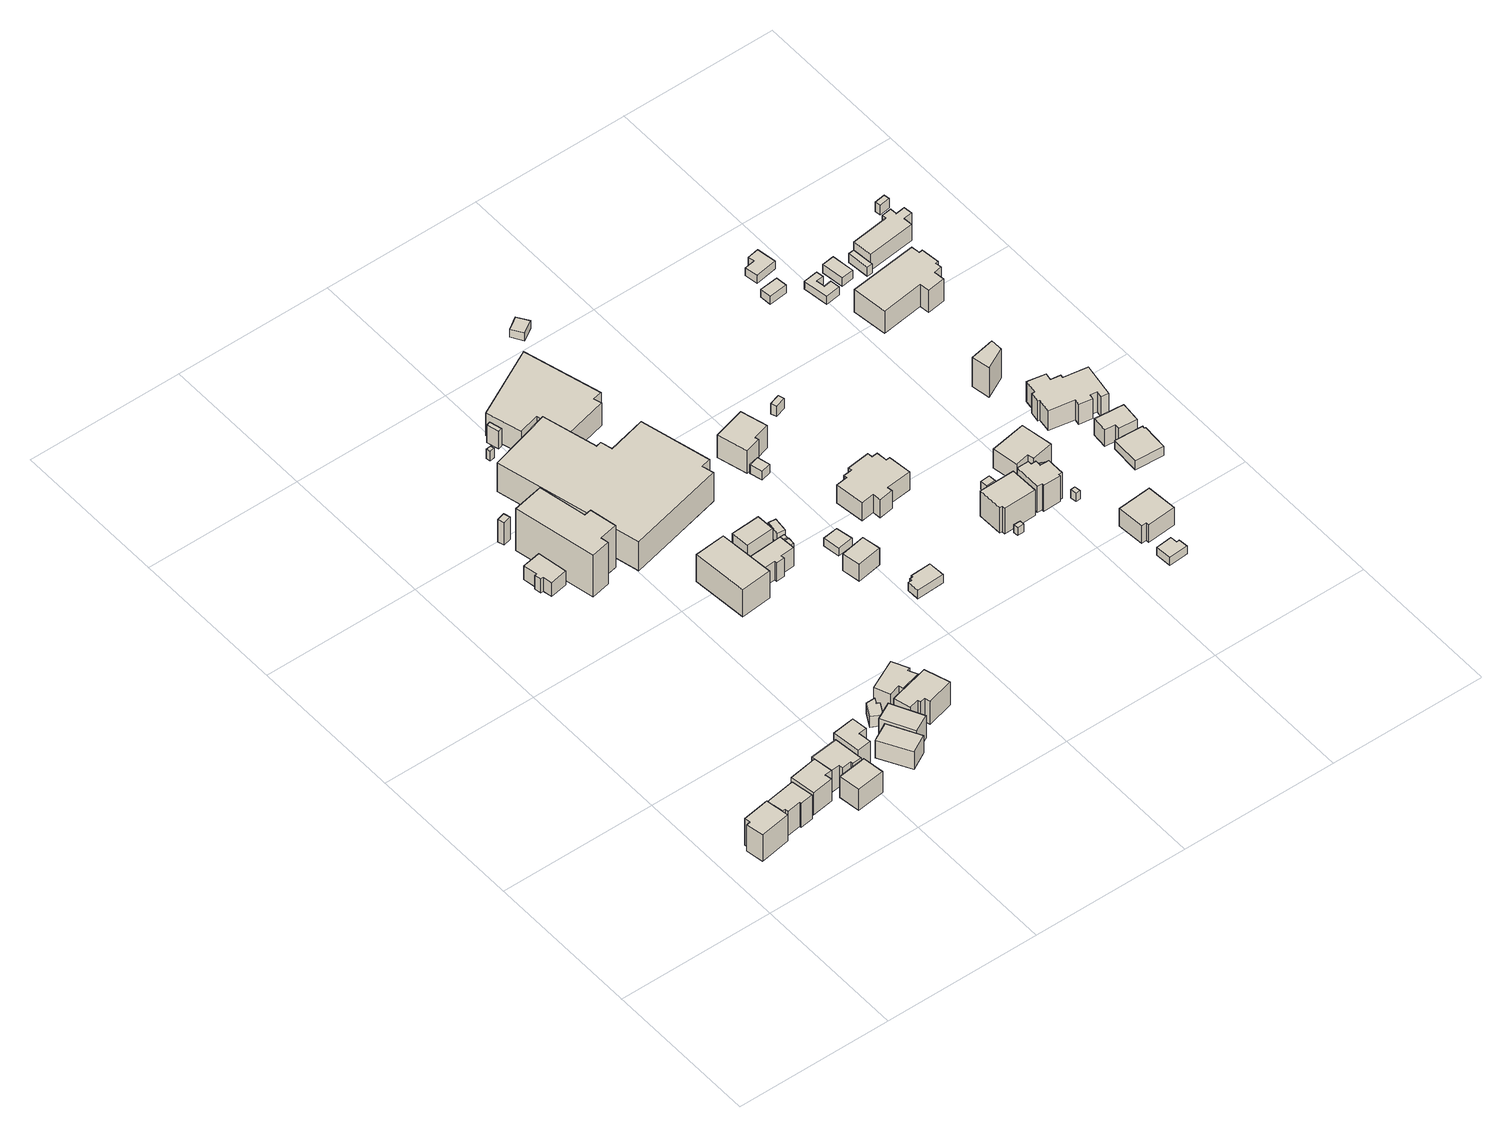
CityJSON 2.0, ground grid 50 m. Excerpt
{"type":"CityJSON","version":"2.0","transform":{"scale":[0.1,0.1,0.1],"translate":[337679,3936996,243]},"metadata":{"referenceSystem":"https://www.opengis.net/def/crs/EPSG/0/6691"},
"CityObjects":{
"building1":{"type":"Building","attributes":{"usage":"411","measuredHeight":10.7,"storeysAboveGround":2,"BuildingIDAttribute.prefecture":"14","BuildingIDAttribute.city":"14151","BuildingDetailAttribute.totalFloorArea":100.73,"BuildingDetailAttribute.buildingFootprintArea":50.36,"BuildingDetailAttribute.buildingStructureType":"601","BuildingDetailAttribute.buildingStructureOrgType":"1","BuildingDetailAttribute.orgUsage":"10","BuildingDetailAttribute.surveyYear":2015},"geometry":[{"type":"Solid","lod":"1","boundaries":[[[[0,1,2,3,4,5]],[[4,6,7,5]],[[3,8,6,4]],[[2,9,8,3]],[[1,10,9,2]],[[0,11,10,1]],[[5,7,11,0]],[[6,8,9,10,11,7]]]]}]},
"building2":{"type":"Building","attributes":{"usage":"411","measuredHeight":9.9,"storeysAboveGround":2,"BuildingIDAttribute.prefecture":"14","BuildingIDAttribute.city":"14151","BuildingDetailAttribute.totalFloorArea":89.18,"BuildingDetailAttribute.buildingFootprintArea":44.59,"BuildingDetailAttribute.buildingStructureType":"610","BuildingDetailAttribute.buildingStructureOrgType":"2","BuildingDetailAttribute.orgUsage":"10","BuildingDetailAttribute.surveyYear":2015},"geometry":[{"type":"Solid","lod":"1","boundaries":[[[[12,13,14,15,16,17,18,19]],[[18,20,21,19]],[[17,22,20,18]],[[16,23,22,17]],[[15,24,23,16]],[[14,25,24,15]],[[13,26,25,14]],[[12,27,26,13]],[[19,21,27,12]],[[20,22,23,24,25,26,27,21]]]]}]},
"building3":{"type":"Building","attributes":{"usage":"413","measuredHeight":9,"storeysAboveGround":2,"BuildingIDAttribute.prefecture":"14","BuildingIDAttribute.city":"14151","BuildingDetailAttribute.totalFloorArea":99.79,"BuildingDetailAttribute.buildingFootprintArea":49.89,"BuildingDetailAttribute.buildingStructureType":"610","BuildingDetailAttribute.buildingStructureOrgType":"2","BuildingDetailAttribute.orgUsage":"30","BuildingDetailAttribute.surveyYear":2015},"geometry":[{"type":"Solid","lod":"1","boundaries":[[[[28,29,30,31,32,33]],[[32,34,35,33]],[[31,36,34,32]],[[30,37,36,31]],[[29,38,37,30]],[[28,39,38,29]],[[33,35,39,28]],[[34,36,37,38,39,35]]]]}]},
"building4":{"type":"Building","attributes":{"usage":"411","measuredHeight":8.7,"storeysAboveGround":2,"BuildingIDAttribute.prefecture":"14","BuildingIDAttribute.city":"14151","BuildingDetailAttribute.totalFloorArea":104.17,"BuildingDetailAttribute.buildingFootprintArea":52.08,"BuildingDetailAttribute.buildingStructureType":"601","BuildingDetailAttribute.buildingStructureOrgType":"1","BuildingDetailAttribute.orgUsage":"10","BuildingDetailAttribute.surveyYear":2015},"geometry":[{"type":"Solid","lod":"1","boundaries":[[[[40,41,42,43]],[[42,44,45,43]],[[41,46,44,42]],[[40,47,46,41]],[[43,45,47,40]],[[44,46,47,45]]]]}]},
"building5":{"type":"Building","attributes":{"usage":"411","measuredHeight":9.7,"storeysAboveGround":2,"BuildingIDAttribute.prefecture":"14","BuildingIDAttribute.city":"14151","BuildingDetailAttribute.totalFloorArea":85.14,"BuildingDetailAttribute.buildingFootprintArea":42.57,"BuildingDetailAttribute.buildingStructureType":"610","BuildingDetailAttribute.buildingStructureOrgType":"2","BuildingDetailAttribute.orgUsage":"10","BuildingDetailAttribute.surveyYear":2015},"geometry":[{"type":"Solid","lod":"1","boundaries":[[[[48,49,50,51,52,53,54,55]],[[54,56,57,55]],[[53,58,56,54]],[[52,59,58,53]],[[51,60,59,52]],[[50,61,60,51]],[[49,62,61,50]],[[48,63,62,49]],[[55,57,63,48]],[[56,58,59,60,61,62,63,57]]]]}]},
"building6":{"type":"Building","attributes":{"usage":"411","measuredHeight":9.2,"storeysAboveGround":2,"BuildingIDAttribute.prefecture":"14","BuildingIDAttribute.city":"14151","BuildingDetailAttribute.totalFloorArea":91.06,"BuildingDetailAttribute.buildingFootprintArea":45.53,"BuildingDetailAttribute.buildingStructureType":"601","BuildingDetailAttribute.buildingStructureOrgType":"1","BuildingDetailAttribute.orgUsage":"10","BuildingDetailAttribute.surveyYear":2015},"geometry":[{"type":"Solid","lod":"1","boundaries":[[[[64,65,66,67,68,69]],[[68,70,71,69]],[[67,72,70,68]],[[66,73,72,67]],[[65,74,73,66]],[[64,75,74,65]],[[69,71,75,64]],[[70,72,73,74,75,71]]]]}]},
"building7":{"type":"Building","attributes":{"usage":"411","measuredHeight":8,"storeysAboveGround":2,"BuildingIDAttribute.prefecture":"14","BuildingIDAttribute.city":"14151","BuildingDetailAttribute.totalFloorArea":101.43,"BuildingDetailAttribute.buildingFootprintArea":50.72,"BuildingDetailAttribute.buildingStructureType":"610","BuildingDetailAttribute.buildingStructureOrgType":"2","BuildingDetailAttribute.orgUsage":"10","BuildingDetailAttribute.surveyYear":2015},"geometry":[{"type":"Solid","lod":"1","boundaries":[[[[76,77,78,79]],[[78,80,81,79]],[[77,82,80,78]],[[76,83,82,77]],[[79,81,83,76]],[[80,82,83,81]]]]}]},
"building8":{"type":"Building","attributes":{"usage":"411","measuredHeight":9.3,"storeysAboveGround":2,"BuildingIDAttribute.prefecture":"14","BuildingIDAttribute.city":"14151","BuildingDetailAttribute.totalFloorArea":111.02,"BuildingDetailAttribute.buildingFootprintArea":55.51,"BuildingDetailAttribute.buildingStructureType":"610","BuildingDetailAttribute.buildingStructureOrgType":"2","BuildingDetailAttribute.orgUsage":"10","BuildingDetailAttribute.surveyYear":2015,"BuildingLandSlideRiskAttribute.description":"1","BuildingLandSlideRiskAttribute.areaType":"1"},"geometry":[{"type":"Solid","lod":"1","boundaries":[[[[84,85,86,87]],[[86,88,89,87]],[[85,90,88,86]],[[84,91,90,85]],[[87,89,91,84]],[[88,90,91,89]]]]}]},
"building9":{"type":"Building","attributes":{"measuredHeight":4.5,"BuildingIDAttribute.prefecture":"14","BuildingIDAttribute.city":"14151","BuildingDetailAttribute.surveyYear":2015},"geometry":[{"type":"Solid","lod":"1","boundaries":[[[[92,93,94,95,96,97]],[[96,98,99,97]],[[95,100,98,96]],[[94,101,100,95]],[[93,102,101,94]],[[92,103,102,93]],[[97,99,103,92]],[[98,100,101,102,103,99]]]]}]},
"building10":{"type":"Building","attributes":{"usage":"431","measuredHeight":10,"storeysAboveGround":1,"BuildingIDAttribute.prefecture":"14","BuildingIDAttribute.city":"14151","BuildingDetailAttribute.totalFloorArea":45.67,"BuildingDetailAttribute.buildingFootprintArea":45.67,"BuildingDetailAttribute.buildingStructureType":"610","BuildingDetailAttribute.buildingStructureOrgType":"2","BuildingDetailAttribute.orgUsage":"142","BuildingDetailAttribute.surveyYear":2015},"geometry":[{"type":"Solid","lod":"1","boundaries":[[[[104,105,106,107,108,109,110,111]],[[110,112,113,111]],[[109,114,112,110]],[[108,115,114,109]],[[107,116,115,108]],[[106,117,116,107]],[[105,118,117,106]],[[104,119,118,105]],[[111,113,119,104]],[[112,114,115,116,117,118,119,113]]]]}]},
"building11":{"type":"Building","attributes":{"usage":"411","measuredHeight":10.1,"storeysAboveGround":2,"BuildingIDAttribute.prefecture":"14","BuildingIDAttribute.city":"14151","BuildingDetailAttribute.totalFloorArea":167.02,"BuildingDetailAttribute.buildingFootprintArea":83.51,"BuildingDetailAttribute.buildingStructureType":"610","BuildingDetailAttribute.buildingStructureOrgType":"2","BuildingDetailAttribute.orgUsage":"10","BuildingDetailAttribute.surveyYear":2015,"BuildingLandSlideRiskAttribute.description":"1","BuildingLandSlideRiskAttribute.areaType":"1"},"geometry":[{"type":"Solid","lod":"1","boundaries":[[[[120,121,122,123,124,125,126,127]],[[126,128,129,127]],[[125,130,128,126]],[[124,131,130,125]],[[123,132,131,124]],[[122,133,132,123]],[[121,134,133,122]],[[120,135,134,121]],[[127,129,135,120]],[[128,130,131,132,133,134,135,129]]]]}]},
"building12":{"type":"Building","attributes":{"measuredHeight":8.8,"BuildingIDAttribute.prefecture":"14","BuildingIDAttribute.city":"14151","BuildingDetailAttribute.surveyYear":2015,"BuildingLandSlideRiskAttribute.description":"1","BuildingLandSlideRiskAttribute.areaType":"1"},"geometry":[{"type":"Solid","lod":"1","boundaries":[[[[136,137,138,139]],[[138,140,141,139]],[[137,142,140,138]],[[136,143,142,137]],[[139,141,143,136]],[[140,142,143,141]]]]}]},
"building13":{"type":"Building","attributes":{"usage":"411","measuredHeight":10,"storeysAboveGround":2,"BuildingIDAttribute.prefecture":"14","BuildingIDAttribute.city":"14151","BuildingDetailAttribute.totalFloorArea":88.07,"BuildingDetailAttribute.buildingFootprintArea":44.03,"BuildingDetailAttribute.buildingStructureType":"610","BuildingDetailAttribute.buildingStructureOrgType":"2","BuildingDetailAttribute.orgUsage":"10","BuildingDetailAttribute.surveyYear":2015},"geometry":[{"type":"Solid","lod":"1","boundaries":[[[[144,145,146,147,148,149,150,151]],[[150,152,153,151]],[[149,154,152,150]],[[148,155,154,149]],[[147,156,155,148]],[[146,157,156,147]],[[145,158,157,146]],[[144,159,158,145]],[[151,153,159,144]],[[152,154,155,156,157,158,159,153]]]]}]},
"building14":{"type":"Building","attributes":{"usage":"441","measuredHeight":17.7,"storeysAboveGround":4,"BuildingIDAttribute.prefecture":"14","BuildingIDAttribute.city":"14151","BuildingDetailAttribute.totalFloorArea":921.94,"BuildingDetailAttribute.buildingFootprintArea":230.49,"BuildingDetailAttribute.buildingStructureType":"610","BuildingDetailAttribute.buildingStructureOrgType":"2","BuildingDetailAttribute.orgUsage":"160","BuildingDetailAttribute.surveyYear":2015,"BuildingLandSlideRiskAttribute.description":"1","BuildingLandSlideRiskAttribute.areaType":"1"},"geometry":[{"type":"Solid","lod":"1","boundaries":[[[[160,161,162,163,164,165,166,167]],[[166,168,169,167]],[[165,170,168,166]],[[164,171,170,165]],[[163,172,171,164]],[[162,173,172,163]],[[161,174,173,162]],[[160,175,174,161]],[[167,169,175,160]],[[168,170,171,172,173,174,175,169]]]]}]},
"building15":{"type":"Building","attributes":{"usage":"401","measuredHeight":10.8,"storeysAboveGround":3,"BuildingIDAttribute.prefecture":"14","BuildingIDAttribute.city":"14151","BuildingDetailAttribute.totalFloorArea":438.81,"BuildingDetailAttribute.buildingFootprintArea":146.27,"BuildingDetailAttribute.buildingStructureType":"610","BuildingDetailAttribute.buildingStructureOrgType":"2","BuildingDetailAttribute.orgUsage":"61","BuildingDetailAttribute.surveyYear":2015},"geometry":[{"type":"Solid","lod":"1","boundaries":[[[[176,177,178,179]],[[178,180,181,179]],[[177,182,180,178]],[[176,183,182,177]],[[179,181,183,176]],[[180,182,183,181]]]]}]},
"building16":{"type":"Building","attributes":{"measuredHeight":4.2,"BuildingIDAttribute.prefecture":"14","BuildingIDAttribute.city":"14151","BuildingDetailAttribute.surveyYear":2015,"BuildingLandSlideRiskAttribute.description":"1","BuildingLandSlideRiskAttribute.areaType":"1"},"geometry":[{"type":"Solid","lod":"1","boundaries":[[[[184,185,186,187]],[[186,188,189,187]],[[185,190,188,186]],[[184,191,190,185]],[[187,189,191,184]],[[188,190,191,189]]]]}]},
"building17":{"type":"Building","attributes":{"measuredHeight":8.8,"BuildingIDAttribute.prefecture":"14","BuildingIDAttribute.city":"14151","BuildingDetailAttribute.surveyYear":2015},"geometry":[{"type":"Solid","lod":"1","boundaries":[[[[192,193,194,195]],[[194,196,197,195]],[[193,198,196,194]],[[192,199,198,193]],[[195,197,199,192]],[[196,198,199,197]]]]}]},
"building18":{"type":"Building","attributes":{"usage":"411","measuredHeight":7.6,"storeysAboveGround":2,"BuildingIDAttribute.prefecture":"14","BuildingIDAttribute.city":"14151","BuildingDetailAttribute.totalFloorArea":85.83,"BuildingDetailAttribute.buildingFootprintArea":42.91,"BuildingDetailAttribute.buildingStructureType":"601","BuildingDetailAttribute.buildingStructureOrgType":"1","BuildingDetailAttribute.orgUsage":"10","BuildingDetailAttribute.surveyYear":2015},"geometry":[{"type":"Solid","lod":"1","boundaries":[[[[200,201,202,203,204,205,206,207]],[[206,208,209,207]],[[205,210,208,206]],[[204,211,210,205]],[[203,212,211,204]],[[202,213,212,203]],[[201,214,213,202]],[[200,215,214,201]],[[207,209,215,200]],[[208,210,211,212,213,214,215,209]]]]}]},
"building19":{"type":"Building","attributes":{"measuredHeight":8.9,"BuildingIDAttribute.prefecture":"14","BuildingIDAttribute.city":"14151","BuildingDetailAttribute.surveyYear":2015,"BuildingLandSlideRiskAttribute.description":"1","BuildingLandSlideRiskAttribute.areaType":"1"},"geometry":[{"type":"Solid","lod":"1","boundaries":[[[[216,217,218,219]],[[218,220,221,219]],[[217,222,220,218]],[[216,223,222,217]],[[219,221,223,216]],[[220,222,223,221]]]]}]},
"building20":{"type":"Building","attributes":{"usage":"431","measuredHeight":11.7,"storeysAboveGround":1,"BuildingIDAttribute.prefecture":"14","BuildingIDAttribute.city":"14151","BuildingDetailAttribute.totalFloorArea":1142.82,"BuildingDetailAttribute.buildingFootprintArea":1142.82,"BuildingDetailAttribute.buildingStructureType":"610","BuildingDetailAttribute.buildingStructureOrgType":"2","BuildingDetailAttribute.orgUsage":"143","BuildingDetailAttribute.surveyYear":2015,"BuildingLandSlideRiskAttribute.description":"1","BuildingLandSlideRiskAttribute.areaType":"1"},"geometry":[{"type":"Solid","lod":"1","boundaries":[[[[224,225,226,227,228,229,230,231,232,233]],[[232,234,235,233]],[[231,236,234,232]],[[230,237,236,231]],[[229,238,237,230]],[[228,239,238,229]],[[227,240,239,228]],[[226,241,240,227]],[[225,242,241,226]],[[224,243,242,225]],[[233,235,243,224]],[[234,236,237,238,239,240,241,242,243,235]]]]}]},
"building21":{"type":"Building","attributes":{"usage":"411","measuredHeight":7.9,"storeysAboveGround":1,"BuildingIDAttribute.prefecture":"14","BuildingIDAttribute.city":"14151","BuildingDetailAttribute.totalFloorArea":42.5,"BuildingDetailAttribute.buildingFootprintArea":42.5,"BuildingDetailAttribute.buildingStructureType":"601","BuildingDetailAttribute.buildingStructureOrgType":"1","BuildingDetailAttribute.orgUsage":"10","BuildingDetailAttribute.surveyYear":2015},"geometry":[{"type":"Solid","lod":"1","boundaries":[[[[244,245,246,247]],[[246,248,249,247]],[[245,250,248,246]],[[244,251,250,245]],[[247,249,251,244]],[[248,250,251,249]]]]}]},
"building22":{"type":"Building","attributes":{"BuildingIDAttribute.prefecture":"14","BuildingIDAttribute.city":"14151","BuildingDetailAttribute.surveyYear":2015},"geometry":[{"type":"Solid","lod":"1","boundaries":[[[[252,253,254,255]],[[254,256,257,255]],[[253,258,256,254]],[[252,259,258,253]],[[255,257,259,252]],[[256,258,259,257]]]]}]},
"building23":{"type":"Building","attributes":{"BuildingIDAttribute.prefecture":"14","BuildingIDAttribute.city":"14151","BuildingDetailAttribute.surveyYear":2015},"geometry":[{"type":"Solid","lod":"1","boundaries":[[[[260,261,262,263]],[[262,264,265,263]],[[261,266,264,262]],[[260,267,266,261]],[[263,265,267,260]],[[264,266,267,265]]]]}]},
"building24":{"type":"Building","attributes":{"measuredHeight":5.2,"BuildingIDAttribute.prefecture":"14","BuildingIDAttribute.city":"14151","BuildingDetailAttribute.surveyYear":2015},"geometry":[{"type":"Solid","lod":"1","boundaries":[[[[268,269,270,271]],[[270,272,273,271]],[[269,274,272,270]],[[268,275,274,269]],[[271,273,275,268]],[[272,274,275,273]]]]}]},
"building25":{"type":"Building","attributes":{"usage":"411","measuredHeight":3.6,"storeysAboveGround":1,"BuildingIDAttribute.prefecture":"14","BuildingIDAttribute.city":"14151","BuildingDetailAttribute.totalFloorArea":36.53,"BuildingDetailAttribute.buildingFootprintArea":36.53,"BuildingDetailAttribute.buildingStructureType":"601","BuildingDetailAttribute.buildingStructureOrgType":"1","BuildingDetailAttribute.orgUsage":"10","BuildingDetailAttribute.surveyYear":2015},"geometry":[{"type":"Solid","lod":"1","boundaries":[[[[276,277,278,279,280,281,282,283]],[[282,284,285,283]],[[281,286,284,282]],[[280,287,286,281]],[[279,288,287,280]],[[278,289,288,279]],[[277,290,289,278]],[[276,291,290,277]],[[283,285,291,276]],[[284,286,287,288,289,290,291,285]]]]}]},
"building26":{"type":"Building","attributes":{"usage":"411","measuredHeight":7.6,"storeysAboveGround":2,"BuildingIDAttribute.prefecture":"14","BuildingIDAttribute.city":"14151","BuildingDetailAttribute.totalFloorArea":78.96,"BuildingDetailAttribute.buildingFootprintArea":39.48,"BuildingDetailAttribute.buildingStructureType":"601","BuildingDetailAttribute.buildingStructureOrgType":"1","BuildingDetailAttribute.orgUsage":"10","BuildingDetailAttribute.surveyYear":2015},"geometry":[{"type":"Solid","lod":"1","boundaries":[[[[292,293,294,295]],[[294,296,297,295]],[[293,298,296,294]],[[292,299,298,293]],[[295,297,299,292]],[[296,298,299,297]]]]}]},
"building27":{"type":"Building","attributes":{"usage":"431","measuredHeight":9.4,"storeysAboveGround":1,"BuildingIDAttribute.prefecture":"14","BuildingIDAttribute.city":"14151","BuildingDetailAttribute.totalFloorArea":430.38,"BuildingDetailAttribute.buildingFootprintArea":430.38,"BuildingDetailAttribute.buildingStructureType":"610","BuildingDetailAttribute.buildingStructureOrgType":"2","BuildingDetailAttribute.orgUsage":"143","BuildingDetailAttribute.surveyYear":2015,"BuildingLandSlideRiskAttribute.description":"1","BuildingLandSlideRiskAttribute.areaType":"1"},"geometry":[{"type":"Solid","lod":"1","boundaries":[[[[300,301,302,303,304,305,306,307]],[[306,308,309,307]],[[305,310,308,306]],[[304,311,310,305]],[[303,312,311,304]],[[302,313,312,303]],[[301,314,313,302]],[[300,315,314,301]],[[307,309,315,300]],[[308,310,311,312,313,314,315,309]]]]}]},
"building28":{"type":"Building","attributes":{"BuildingIDAttribute.prefecture":"14","BuildingIDAttribute.city":"14151","BuildingDetailAttribute.surveyYear":2015},"geometry":[{"type":"Solid","lod":"1","boundaries":[[[[316,317,318,319]],[[318,320,321,319]],[[317,322,320,318]],[[316,323,322,317]],[[319,321,323,316]],[[320,322,323,321]]]]}]},
"building29":{"type":"Building","attributes":{"measuredHeight":3.4,"BuildingIDAttribute.prefecture":"14","BuildingIDAttribute.city":"14151","BuildingDetailAttribute.surveyYear":2015},"geometry":[{"type":"Solid","lod":"1","boundaries":[[[[324,325,326,327]],[[326,328,329,327]],[[325,330,328,326]],[[324,331,330,325]],[[327,329,331,324]],[[328,330,331,329]]]]}]},
"building30":{"type":"Building","attributes":{"usage":"411","measuredHeight":9.5,"storeysAboveGround":2,"BuildingIDAttribute.prefecture":"14","BuildingIDAttribute.city":"14151","BuildingDetailAttribute.totalFloorArea":135.1,"BuildingDetailAttribute.buildingFootprintArea":67.55,"BuildingDetailAttribute.buildingStructureType":"601","BuildingDetailAttribute.buildingStructureOrgType":"1","BuildingDetailAttribute.orgUsage":"10","BuildingDetailAttribute.surveyYear":2015},"geometry":[{"type":"Solid","lod":"1","boundaries":[[[[332,333,334,335,336,337]],[[336,338,339,337]],[[335,340,338,336]],[[334,341,340,335]],[[333,342,341,334]],[[332,343,342,333]],[[337,339,343,332]],[[338,340,341,342,343,339]]]]}]},
"building31":{"type":"Building","attributes":{"usage":"411","measuredHeight":9.2,"storeysAboveGround":2,"BuildingIDAttribute.prefecture":"14","BuildingIDAttribute.city":"14151","BuildingDetailAttribute.totalFloorArea":269.36,"BuildingDetailAttribute.buildingFootprintArea":134.68,"BuildingDetailAttribute.buildingStructureType":"601","BuildingDetailAttribute.buildingStructureOrgType":"1","BuildingDetailAttribute.orgUsage":"10","BuildingDetailAttribute.surveyYear":2015},"geometry":[{"type":"Solid","lod":"1","boundaries":[[[[344,345,346,347,348,349,350,351,352,353,354,355,356,357,358,359]],[[358,360,361,359]],[[357,362,360,358]],[[356,363,362,357]],[[355,364,363,356]],[[354,365,364,355]],[[353,366,365,354]],[[352,367,366,353]],[[351,368,367,352]],[[350,369,368,351]],[[349,370,369,350]],[[348,371,370,349]],[[347,372,371,348]],[[346,373,372,347]],[[345,374,373,346]],[[344,375,374,345]],[[359,361,375,344]],[[360,362,363,364,365,366,367,368,369,370,371,372,373,374,375,361]]]]}]},
"building32":{"type":"Building","attributes":{"BuildingIDAttribute.prefecture":"14","BuildingIDAttribute.city":"14151","BuildingDetailAttribute.surveyYear":2015,"BuildingLandSlideRiskAttribute.description":"1","BuildingLandSlideRiskAttribute.areaType":"1"},"geometry":[{"type":"Solid","lod":"1","boundaries":[[[[376,377,378,379]],[[378,380,381,379]],[[377,382,380,378]],[[376,383,382,377]],[[379,381,383,376]],[[380,382,383,381]]]]}]},
"building33":{"type":"Building","attributes":{"BuildingIDAttribute.prefecture":"14","BuildingIDAttribute.city":"14151","BuildingDetailAttribute.surveyYear":2015},"geometry":[{"type":"Solid","lod":"1","boundaries":[[[[384,385,386,387]],[[386,388,389,387]],[[385,390,388,386]],[[384,391,390,385]],[[387,389,391,384]],[[388,390,391,389]]]]}]},
"building34":{"type":"Building","attributes":{"usage":"411","measuredHeight":11.6,"storeysAboveGround":2,"BuildingIDAttribute.prefecture":"14","BuildingIDAttribute.city":"14151","BuildingDetailAttribute.totalFloorArea":129.43,"BuildingDetailAttribute.buildingFootprintArea":64.72,"BuildingDetailAttribute.buildingStructureType":"601","BuildingDetailAttribute.buildingStructureOrgType":"1","BuildingDetailAttribute.orgUsage":"10","BuildingDetailAttribute.surveyYear":2015},"geometry":[{"type":"Solid","lod":"1","boundaries":[[[[392,393,394,395,396,397]],[[396,398,399,397]],[[395,400,398,396]],[[394,401,400,395]],[[393,402,401,394]],[[392,403,402,393]],[[397,399,403,392]],[[398,400,401,402,403,399]]]]}]},
"building35":{"type":"Building","attributes":{"measuredHeight":4.1,"BuildingIDAttribute.prefecture":"14","BuildingIDAttribute.city":"14151","BuildingDetailAttribute.surveyYear":2015},"geometry":[{"type":"Solid","lod":"1","boundaries":[[[[404,405,406,407]],[[406,408,409,407]],[[405,410,408,406]],[[404,411,410,405]],[[407,409,411,404]],[[408,410,411,409]]]]}]},
"building36":{"type":"Building","attributes":{"BuildingIDAttribute.prefecture":"14","BuildingIDAttribute.city":"14151","BuildingDetailAttribute.surveyYear":2015},"geometry":[{"type":"Solid","lod":"1","boundaries":[[[[412,413,414,415]],[[414,416,417,415]],[[413,418,416,414]],[[412,419,418,413]],[[415,417,419,412]],[[416,418,419,417]]]]}]},
"building37":{"type":"Building","attributes":{"BuildingIDAttribute.prefecture":"14","BuildingIDAttribute.city":"14151","BuildingDetailAttribute.surveyYear":2015},"geometry":[{"type":"Solid","lod":"1","boundaries":[[[[420,421,422,423,424,425]],[[424,426,427,425]],[[423,428,426,424]],[[422,429,428,423]],[[421,430,429,422]],[[420,431,430,421]],[[425,427,431,420]],[[426,428,429,430,431,427]]]]}]},
"building38":{"type":"Building","attributes":{"usage":"411","measuredHeight":11,"storeysAboveGround":2,"BuildingIDAttribute.prefecture":"14","BuildingIDAttribute.city":"14151","BuildingDetailAttribute.totalFloorArea":91.27,"BuildingDetailAttribute.buildingFootprintArea":45.64,"BuildingDetailAttribute.buildingStructureType":"601","BuildingDetailAttribute.buildingStructureOrgType":"1","BuildingDetailAttribute.orgUsage":"10","BuildingDetailAttribute.surveyYear":2015},"geometry":[{"type":"Solid","lod":"1","boundaries":[[[[432,433,434,435,436,437,438,439,440,441,442,443]],[[442,444,445,443]],[[441,446,444,442]],[[440,447,446,441]],[[439,448,447,440]],[[438,449,448,439]],[[437,450,449,438]],[[436,451,450,437]],[[435,452,451,436]],[[434,453,452,435]],[[433,454,453,434]],[[432,455,454,433]],[[443,445,455,432]],[[444,446,447,448,449,450,451,452,453,454,455,445]]]]}]},
"building39":{"type":"Building","attributes":{"usage":"411","measuredHeight":8.1,"storeysAboveGround":2,"BuildingIDAttribute.prefecture":"14","BuildingIDAttribute.city":"14151","BuildingDetailAttribute.totalFloorArea":144.72,"BuildingDetailAttribute.buildingFootprintArea":72.36,"BuildingDetailAttribute.buildingStructureType":"601","BuildingDetailAttribute.buildingStructureOrgType":"1","BuildingDetailAttribute.orgUsage":"10","BuildingDetailAttribute.surveyYear":2015},"geometry":[{"type":"Solid","lod":"1","boundaries":[[[[456,457,458,459,460,461]],[[460,462,463,461]],[[459,464,462,460]],[[458,465,464,459]],[[457,466,465,458]],[[456,467,466,457]],[[461,463,467,456]],[[462,464,465,466,467,463]]]]}]},
"building40":{"type":"Building","attributes":{"measuredHeight":9,"BuildingIDAttribute.prefecture":"14","BuildingIDAttribute.city":"14151","BuildingDetailAttribute.surveyYear":2015},"geometry":[{"type":"Solid","lod":"1","boundaries":[[[[468,469,470,471]],[[470,472,473,471]],[[469,474,472,470]],[[468,475,474,469]],[[471,473,475,468]],[[472,474,475,473]]]]}]},
"building41":{"type":"Building","attributes":{"measuredHeight":3.8,"BuildingIDAttribute.prefecture":"14","BuildingIDAttribute.city":"14151","BuildingDetailAttribute.surveyYear":2015},"geometry":[{"type":"Solid","lod":"1","boundaries":[[[[476,477,478,479]],[[478,480,481,479]],[[477,482,480,478]],[[476,483,482,477]],[[479,481,483,476]],[[480,482,483,481]]]]}]},
"building42":{"type":"Building","attributes":{"usage":"411","measuredHeight":8.1,"storeysAboveGround":2,"BuildingIDAttribute.prefecture":"14","BuildingIDAttribute.city":"14151","BuildingDetailAttribute.totalFloorArea":189.81,"BuildingDetailAttribute.buildingFootprintArea":94.91,"BuildingDetailAttribute.buildingStructureType":"601","BuildingDetailAttribute.buildingStructureOrgType":"1","BuildingDetailAttribute.orgUsage":"10","BuildingDetailAttribute.surveyYear":2015},"geometry":[{"type":"Solid","lod":"1","boundaries":[[[[484,485,486,487,488,489]],[[488,490,491,489]],[[487,492,490,488]],[[486,493,492,487]],[[485,494,493,486]],[[484,495,494,485]],[[489,491,495,484]],[[490,492,493,494,495,491]]]]}]},
"building43":{"type":"Building","attributes":{"BuildingIDAttribute.prefecture":"14","BuildingIDAttribute.city":"14151","BuildingDetailAttribute.surveyYear":2015,"BuildingLandSlideRiskAttribute.description":"1","BuildingLandSlideRiskAttribute.areaType":"1"},"geometry":[{"type":"Solid","lod":"1","boundaries":[[[[496,497,498,499]],[[498,500,501,499]],[[497,502,500,498]],[[496,503,502,497]],[[499,501,503,496]],[[500,502,503,501]]]]}]},
"building44":{"type":"Building","attributes":{"usage":"411","measuredHeight":5.3,"storeysAboveGround":2,"BuildingIDAttribute.prefecture":"14","BuildingIDAttribute.city":"14151","BuildingDetailAttribute.totalFloorArea":119.33,"BuildingDetailAttribute.buildingFootprintArea":59.66,"BuildingDetailAttribute.buildingStructureType":"601","BuildingDetailAttribute.buildingStructureOrgType":"1","BuildingDetailAttribute.orgUsage":"10","BuildingDetailAttribute.surveyYear":2015,"BuildingLandSlideRiskAttribute.description":"1","BuildingLandSlideRiskAttribute.areaType":"1"},"geometry":[{"type":"Solid","lod":"1","boundaries":[[[[504,505,506,507,508,509]],[[508,510,511,509]],[[507,512,510,508]],[[506,513,512,507]],[[505,514,513,506]],[[504,515,514,505]],[[509,511,515,504]],[[510,512,513,514,515,511]]]]}]},
"building45":{"type":"Building","attributes":{"usage":"411","measuredHeight":12.3,"storeysAboveGround":3,"BuildingIDAttribute.prefecture":"14","BuildingIDAttribute.city":"14151","BuildingDetailAttribute.totalFloorArea":132.71,"BuildingDetailAttribute.buildingFootprintArea":44.24,"BuildingDetailAttribute.buildingStructureType":"610","BuildingDetailAttribute.buildingStructureOrgType":"2","BuildingDetailAttribute.orgUsage":"10","BuildingDetailAttribute.surveyYear":2015,"BuildingLandSlideRiskAttribute.description":"1","BuildingLandSlideRiskAttribute.areaType":"1"},"geometry":[{"type":"Solid","lod":"1","boundaries":[[[[516,517,518,519]],[[518,520,521,519]],[[517,522,520,518]],[[516,523,522,517]],[[519,521,523,516]],[[520,522,523,521]]]]}]},
"building46":{"type":"Building","attributes":{"usage":"411","measuredHeight":7,"storeysAboveGround":2,"BuildingIDAttribute.prefecture":"14","BuildingIDAttribute.city":"14151","BuildingDetailAttribute.totalFloorArea":77.24,"BuildingDetailAttribute.buildingFootprintArea":38.62,"BuildingDetailAttribute.buildingStructureType":"601","BuildingDetailAttribute.buildingStructureOrgType":"1","BuildingDetailAttribute.orgUsage":"10","BuildingDetailAttribute.surveyYear":2015},"geometry":[{"type":"Solid","lod":"1","boundaries":[[[[524,525,526,527,528,529]],[[528,530,531,529]],[[527,532,530,528]],[[526,533,532,527]],[[525,534,533,526]],[[524,535,534,525]],[[529,531,535,524]],[[530,532,533,534,535,531]]]]}]},
"building47":{"type":"Building","attributes":{"BuildingIDAttribute.prefecture":"14","BuildingIDAttribute.city":"14151","BuildingDetailAttribute.surveyYear":2015,"BuildingLandSlideRiskAttribute.description":"1","BuildingLandSlideRiskAttribute.areaType":"1"},"geometry":[{"type":"Solid","lod":"1","boundaries":[[[[536,537,538,539,540,541]],[[540,542,543,541]],[[539,544,542,540]],[[538,545,544,539]],[[537,546,545,538]],[[536,547,546,537]],[[541,543,547,536]],[[542,544,545,546,547,543]]]]}]},
"building48":{"type":"Building","attributes":{"BuildingIDAttribute.prefecture":"14","BuildingIDAttribute.city":"14151","BuildingDetailAttribute.surveyYear":2015,"BuildingLandSlideRiskAttribute.description":"1","BuildingLandSlideRiskAttribute.areaType":"1"},"geometry":[{"type":"Solid","lod":"1","boundaries":[[[[548,549,550,551,552,553,554,555]],[[554,556,557,555]],[[553,558,556,554]],[[552,559,558,553]],[[551,560,559,552]],[[550,561,560,551]],[[549,562,561,550]],[[548,563,562,549]],[[555,557,563,548]],[[556,558,559,560,561,562,563,557]]]]}]},
"building49":{"type":"Building","attributes":{"usage":"411","measuredHeight":9.6,"storeysAboveGround":2,"BuildingIDAttribute.prefecture":"14","BuildingIDAttribute.city":"14151","BuildingDetailAttribute.totalFloorArea":265.14,"BuildingDetailAttribute.buildingFootprintArea":132.57,"BuildingDetailAttribute.buildingStructureType":"601","BuildingDetailAttribute.buildingStructureOrgType":"1","BuildingDetailAttribute.orgUsage":"10","BuildingDetailAttribute.surveyYear":2015},"geometry":[{"type":"Solid","lod":"1","boundaries":[[[[564,565,566,567,568,569,570,571,572,573,574,575,576,577,578,579,580,581]],[[580,582,583,581]],[[579,584,582,580]],[[578,585,584,579]],[[577,586,585,578]],[[576,587,586,577]],[[575,588,587,576]],[[574,589,588,575]],[[573,590,589,574]],[[572,591,590,573]],[[571,592,591,572]],[[570,593,592,571]],[[569,594,593,570]],[[568,595,594,569]],[[567,596,595,568]],[[566,597,596,567]],[[565,598,597,566]],[[564,599,598,565]],[[581,583,599,564]],[[582,584,585,586,587,588,589,590,591,592,593,594,595,596,597,598,599,583]]]]}]},
"building50":{"type":"Building","attributes":{"usage":"411","measuredHeight":3.5,"storeysAboveGround":1,"BuildingIDAttribute.prefecture":"14","BuildingIDAttribute.city":"14151","BuildingDetailAttribute.totalFloorArea":22.95,"BuildingDetailAttribute.buildingFootprintArea":22.95,"BuildingDetailAttribute.buildingStructureType":"601","BuildingDetailAttribute.buildingStructureOrgType":"1","BuildingDetailAttribute.orgUsage":"10","BuildingDetailAttribute.surveyYear":2015,"BuildingLandSlideRiskAttribute.description":"1","BuildingLandSlideRiskAttribute.areaType":"1"},"geometry":[{"type":"Solid","lod":"1","boundaries":[[[[600,601,602,603]],[[602,604,605,603]],[[601,606,604,602]],[[600,607,606,601]],[[603,605,607,600]],[[604,606,607,605]]]]}]},
"building51":{"type":"Building","attributes":{"usage":"451","measuredHeight":10.9,"storeysAboveGround":2,"BuildingIDAttribute.prefecture":"14","BuildingIDAttribute.city":"14151","BuildingDetailAttribute.totalFloorArea":444.86,"BuildingDetailAttribute.buildingFootprintArea":222.43,"BuildingDetailAttribute.buildingStructureType":"601","BuildingDetailAttribute.buildingStructureOrgType":"1","BuildingDetailAttribute.orgUsage":"200","BuildingDetailAttribute.surveyYear":2015,"BuildingLandSlideRiskAttribute.description":"1","BuildingLandSlideRiskAttribute.areaType":"1"},"geometry":[{"type":"Solid","lod":"1","boundaries":[[[[608,609,610,611,612,613,614,615,616,617,618,619]],[[618,620,621,619]],[[617,622,620,618]],[[616,623,622,617]],[[615,624,623,616]],[[614,625,624,615]],[[613,626,625,614]],[[612,627,626,613]],[[611,628,627,612]],[[610,629,628,611]],[[609,630,629,610]],[[608,631,630,609]],[[619,621,631,608]],[[620,622,623,624,625,626,627,628,629,630,631,621]]]]}]},
"building52":{"type":"Building","attributes":{"usage":"411","measuredHeight":4.6,"storeysAboveGround":1,"BuildingIDAttribute.prefecture":"14","BuildingIDAttribute.city":"14151","BuildingDetailAttribute.totalFloorArea":10.5,"BuildingDetailAttribute.buildingFootprintArea":10.5,"BuildingDetailAttribute.buildingStructureType":"601","BuildingDetailAttribute.buildingStructureOrgType":"1","BuildingDetailAttribute.orgUsage":"10","BuildingDetailAttribute.surveyYear":2015,"BuildingLandSlideRiskAttribute.description":"1","BuildingLandSlideRiskAttribute.areaType":"1"},"geometry":[{"type":"Solid","lod":"1","boundaries":[[[[632,633,634,635]],[[634,636,637,635]],[[633,638,636,634]],[[632,639,638,633]],[[635,637,639,632]],[[636,638,639,637]]]]}]},
"building53":{"type":"Building","attributes":{"usage":"411","measuredHeight":7.5,"storeysAboveGround":1,"BuildingIDAttribute.prefecture":"14","BuildingIDAttribute.city":"14151","BuildingDetailAttribute.totalFloorArea":92.07,"BuildingDetailAttribute.buildingFootprintArea":92.07,"BuildingDetailAttribute.buildingStructureType":"601","BuildingDetailAttribute.buildingStructureOrgType":"1","BuildingDetailAttribute.orgUsage":"10","BuildingDetailAttribute.surveyYear":2015,"BuildingLandSlideRiskAttribute.description":"1","BuildingLandSlideRiskAttribute.areaType":"1"},"geometry":[{"type":"Solid","lod":"1","boundaries":[[[[640,641,642,643,644,645,646,647,648,649]],[[648,650,651,649]],[[647,652,650,648]],[[646,653,652,647]],[[645,654,653,646]],[[644,655,654,645]],[[643,656,655,644]],[[642,657,656,643]],[[641,658,657,642]],[[640,659,658,641]],[[649,651,659,640]],[[650,652,653,654,655,656,657,658,659,651]]]]}]},
"building54":{"type":"Building","attributes":{"measuredHeight":3.9,"BuildingIDAttribute.prefecture":"14","BuildingIDAttribute.city":"14151","BuildingDetailAttribute.surveyYear":2015,"BuildingLandSlideRiskAttribute.description":"1","BuildingLandSlideRiskAttribute.areaType":"1"},"geometry":[{"type":"Solid","lod":"1","boundaries":[[[[660,661,662,663]],[[662,664,665,663]],[[661,666,664,662]],[[660,667,666,661]],[[663,665,667,660]],[[664,666,667,665]]]]}]}
},
"vertices":[
[16,104,158],[13,123,158],[99,137,158],[111,63,158],[13,47,158],[3,102,158],[13,47,259],[3,102,259],[111,63,259],[99,137,259],[13,123,259],[16,104,259],
[197,153,162],[209,83,162],[167,76,162],[166,82,162],[122,75,162],[120,86,162],[112,85,162],[103,138,162],[112,85,254],[103,138,254],[120,86,254],[122,75,254],[166,82,254],[167,76,254],[209,83,254],[197,153,254],
[294,180,173],[303,119,173],[280,116,173],[284,94,173],[215,84,173],[203,165,173],[215,84,256],[203,165,256],[284,94,256],[280,116,256],[303,119,256],[294,180,256],
[387,88,192],[396,20,192],[306,8,192],[297,76,192],[306,8,272],[297,76,272],[396,20,272],[387,88,272],
[397,112,165],[367,109,165],[366,118,165],[337,114,165],[335,127,165],[305,124,165],[297,195,165],[386,205,165],[297,195,248],[386,205,248],[305,124,248],[335,127,248],[337,114,248],[366,118,248],[367,109,248],[397,112,248],
[467,235,169],[473,186,169],[447,182,169],[452,143,169],[407,136,169],[395,226,169],[407,136,250],[395,226,250],[452,143,250],[447,182,250],[473,186,250],[467,235,250],
[517,162,192],[570,65,192],[513,34,192],[459,131,192],[513,34,259],[459,131,259],[570,65,259],[517,162,259],
[569,213,176],[619,115,176],[565,88,176],[515,185,176],[565,88,261],[515,185,261],[619,115,261],[569,213,261],
[555,289,167],[584,289,167],[575,272,167],[584,267,167],[563,228,167],[531,245,167],[563,228,208],[531,245,208],[584,267,208],[575,272,208],[584,289,208],[555,289,208],
[230,1257,43],[226,1278,43],[233,1279,43],[225,1323,43],[284,1333,43],[300,1239,43],[244,1229,43],[239,1258,43],[244,1229,96],[239,1258,96],[300,1239,96],[284,1333,96],[225,1323,96],[233,1279,96],[226,1278,96],[230,1257,96],
[718,249,174],[744,170,174],[658,148,174],[654,166,174],[638,162,174],[635,172,174],[603,164,174],[590,217,174],[603,164,262],[590,217,262],[635,172,262],[638,162,262],[654,166,262],[658,148,262],[744,170,262],[718,249,262],
[294,1495,22],[300,1475,22],[275,1468,22],[269,1488,22],[275,1468,108],[269,1488,108],[300,1475,108],[294,1495,108],
[680,343,152],[704,293,152],[695,289,152],[708,262,152],[644,245,152],[641,259,152],[605,248,152],[586,297,152],[605,248,241],[586,297,241],[641,259,241],[644,245,241],[708,262,241],[695,289,241],[704,293,241],[680,343,241],
[279,1425,35],[377,1445,35],[408,1294,35],[430,1298,35],[447,1213,35],[389,1201,35],[394,1177,35],[333,1165,35],[394,1177,195],[333,1165,195],[389,1201,195],[447,1213,195],[430,1298,195],[408,1294,195],[377,1445,195],[279,1425,195],
[658,1023,71],[674,846,71],[576,837,71],[560,1014,71],[576,837,174],[560,1014,174],[674,846,174],[658,1023,174],
[447,1742,26],[449,1730,26],[434,1727,26],[431,1740,26],[434,1727,63],[431,1740,63],[449,1730,63],[447,1742,63],
[702,949,73],[669,946,73],[665,979,73],[698,983,73],[665,979,118],[698,983,118],[669,946,118],[702,949,118],
[748,890,77],[749,879,77],[722,877,77],[721,885,77],[686,883,77],[682,939,77],[788,946,77],[792,893,77],[788,946,148],[792,893,148],[682,939,148],[686,883,148],[721,885,148],[722,877,148],[749,879,148],[748,890,148],
[489,1798,13],[499,1760,13],[486,1757,13],[476,1794,13],[486,1757,80],[476,1794,80],[499,1760,80],[489,1798,80],
[590,1700,6],[634,1528,6],[651,1532,6],[660,1495,6],[781,1525,6],[836,1304,6],[806,1297,6],[815,1261,6],[504,1186,6],[391,1644,6],[504,1186,116],[391,1644,116],[815,1261,116],[806,1297,116],[836,1304,116],[781,1525,116],[660,1495,116],[651,1532,116],[634,1528,116],[590,1700,116],
[703,979,72],[700,1037,72],[791,1042,72],[794,984,72],[791,1042,144],[794,984,144],[700,1037,144],[703,979,144],
[825,955,81],[823,931,81],[805,932,81],[808,957,81],[805,932,111],[808,957,111],[823,931,111],[825,955,111],
[824,974,81],[824,960,81],[807,961,81],[806,973,81],[807,961,111],[806,973,111],[824,960,111],[824,974,111],
[831,978,78],[807,981,78],[812,1027,78],[836,1024,78],[812,1027,120],[836,1024,120],[807,981,120],[831,978,120],
[940,580,152],[940,588,152],[950,588,152],[950,594,152],[1015,597,152],[1018,545,152],[930,541,152],[928,580,152],[930,541,184],[928,580,184],[1018,545,184],[1015,597,184],[950,594,184],[950,588,184],[940,588,184],[940,580,184],
[888,736,85],[878,794,85],[957,808,85],[967,750,85],[957,808,149],[967,750,149],[878,794,149],[888,736,149],
[706,1928,13],[773,1684,13],[744,1679,13],[751,1654,13],[613,1620,13],[587,1723,13],[521,1706,13],[490,1816,13],[521,1706,100],[490,1816,100],[587,1723,100],[613,1620,100],[751,1654,100],[744,1679,100],[773,1684,100],[706,1928,100],
[940,898,90],[950,845,90],[899,838,90],[892,891,90],[899,838,120],[892,891,120],[950,845,120],[940,898,120],
[916,1234,69],[948,1242,69],[958,1202,69],[926,1194,69],[958,1202,102],[926,1194,102],[948,1242,102],[916,1234,102],
[997,1375,49],[1020,1292,49],[968,1277,49],[971,1266,49],[922,1252,49],[896,1347,49],[922,1252,136],[896,1347,136],[971,1266,136],[968,1277,136],[1020,1292,136],[997,1375,136],
[1052,996,91],[1051,1006,91],[1079,1009,91],[1077,1020,91],[1150,1029,91],[1152,1013,91],[1170,1015,91],[1174,981,91],[1186,982,91],[1195,909,91],[1114,900,91],[1116,884,91],[1071,878,91],[1068,904,91],[1027,899,91],[1015,991,91],[1027,899,160],[1015,991,160],[1068,904,160],[1071,878,160],[1116,884,160],[1114,900,160],[1195,909,160],[1186,982,160],[1174,981,160],[1170,1015,160],[1152,1013,160],[1150,1029,160],[1077,1020,160],[1079,1009,160],[1051,1006,160],[1052,996,160],
[804,2085,8],[827,2050,8],[787,2024,8],[764,2060,8],[787,2024,38],[764,2060,38],[827,2050,38],[804,2085,38],
[1296,568,157],[1296,553,157],[1275,553,157],[1274,568,157],[1275,553,187],[1274,568,187],[1296,553,187],[1296,568,187],
[1378,700,118],[1380,610,118],[1275,608,118],[1275,618,118],[1267,618,118],[1265,698,118],[1267,618,215],[1265,698,215],[1275,618,215],[1275,608,215],[1380,610,215],[1378,700,215],
[1136,1391,54],[1142,1372,54],[1108,1362,54],[1102,1380,54],[1108,1362,93],[1102,1380,93],[1142,1372,93],[1136,1391,93],
[1370,767,99],[1340,765,99],[1338,788,99],[1368,790,99],[1338,788,129],[1368,790,129],[1340,765,129],[1370,767,129],
[1547,246,195],[1549,224,195],[1558,225,195],[1561,195,195],[1499,190,195],[1495,241,195],[1499,190,225],[1495,241,225],[1561,195,225],[1558,225,225],[1549,224,225],[1547,246,225],
[1427,698,123],[1427,686,123],[1443,686,123],[1443,668,123],[1471,667,123],[1471,611,123],[1460,611,123],[1460,604,123],[1404,604,123],[1404,611,123],[1388,611,123],[1389,698,123],[1388,611,222],[1389,698,222],[1404,611,222],[1404,604,222],[1460,604,222],[1460,611,222],[1471,611,222],[1471,667,222],[1443,668,222],[1443,686,222],[1427,686,222],[1427,698,222],
[1594,397,191],[1602,301,191],[1510,293,191],[1509,302,191],[1493,301,191],[1486,388,191],[1493,301,258],[1486,388,258],[1509,302,258],[1510,293,258],[1602,301,258],[1594,397,258],
[1466,677,123],[1461,668,123],[1444,678,123],[1449,687,123],[1444,678,210],[1449,687,210],[1461,668,210],[1466,677,210],
[1493,584,143],[1495,564,143],[1481,563,143],[1478,583,143],[1481,563,175],[1478,583,175],[1495,564,175],[1493,584,175],
[1527,849,97],[1544,749,97],[1475,736,97],[1471,756,97],[1427,748,97],[1413,829,97],[1427,748,169],[1413,829,169],[1471,756,169],[1475,736,169],[1544,749,169],[1527,849,169],
[1412,1744,39],[1416,1708,39],[1357,1702,39],[1354,1738,39],[1357,1702,69],[1354,1738,69],[1416,1708,69],[1412,1744,69],
[1790,671,106],[1789,663,106],[1793,662,106],[1788,578,106],[1696,583,106],[1701,676,106],[1696,583,140],[1701,676,140],[1788,578,140],[1793,662,140],[1789,663,140],[1790,671,140],
[1650,1132,66],[1651,1094,66],[1582,1059,66],[1572,1117,66],[1582,1059,178],[1572,1117,178],[1651,1094,178],[1650,1132,178],
[1782,740,108],[1776,675,108],[1717,680,108],[1718,696,108],[1685,698,108],[1689,748,108],[1685,698,171],[1689,748,171],[1718,696,171],[1717,680,171],[1776,675,171],[1782,740,171],
[1410,1837,29],[1406,1857,29],[1443,1863,29],[1453,1802,29],[1383,1790,29],[1376,1832,29],[1383,1790,59],[1376,1832,59],[1453,1802,59],[1443,1863,59],[1406,1857,59],[1410,1837,59],
[1458,1684,46],[1504,1690,46],[1507,1667,46],[1484,1664,46],[1488,1637,46],[1513,1641,46],[1517,1610,46],[1469,1604,46],[1517,1610,76],[1469,1604,76],[1513,1641,76],[1488,1637,76],[1484,1664,76],[1507,1667,76],[1504,1690,76],[1458,1684,76],
[1625,907,73],[1630,939,73],[1639,938,73],[1646,981,73],[1704,971,73],[1700,948,73],[1731,943,73],[1730,934,73],[1807,921,73],[1789,812,73],[1764,816,73],[1768,835,73],[1747,838,73],[1744,823,73],[1702,830,73],[1705,848,73],[1625,862,73],[1631,906,73],[1625,862,149],[1631,906,149],[1705,848,149],[1702,830,149],[1744,823,149],[1747,838,149],[1768,835,149],[1764,816,149],[1789,812,149],[1807,921,149],[1730,934,149],[1731,943,149],[1700,948,149],[1704,971,149],[1646,981,149],[1639,938,149],[1630,939,149],[1625,907,149],
[1574,1708,42],[1584,1637,42],[1544,1632,42],[1535,1703,42],[1544,1632,74],[1535,1703,74],[1584,1637,74],[1574,1708,74],
[1721,1560,51],[1725,1533,51],[1736,1534,51],[1743,1476,51],[1734,1475,51],[1737,1455,51],[1711,1451,51],[1715,1417,51],[1658,1409,51],[1654,1441,51],[1520,1423,51],[1506,1534,51],[1520,1423,136],[1506,1534,136],[1654,1441,136],[1658,1409,136],[1715,1417,136],[1711,1451,136],[1737,1455,136],[1734,1475,136],[1743,1476,136],[1736,1534,136],[1725,1533,136],[1721,1560,136],
[1627,1688,47],[1634,1618,47],[1616,1616,47],[1609,1686,47],[1616,1616,81],[1609,1686,81],[1634,1618,81],[1627,1688,81],
[1751,1707,44],[1749,1721,44],[1781,1725,44],[1783,1703,44],[1812,1707,44],[1816,1679,44],[1787,1676,44],[1790,1647,44],[1638,1629,44],[1631,1692,44],[1638,1629,106],[1631,1692,106],[1790,1647,106],[1787,1676,106],[1816,1679,106],[1812,1707,106],[1783,1703,106],[1781,1725,106],[1749,1721,106],[1751,1707,106],
[1815,1795,42],[1818,1777,42],[1784,1773,42],[1781,1790,42],[1784,1773,79],[1781,1790,79],[1818,1777,79],[1815,1795,79]
]}
